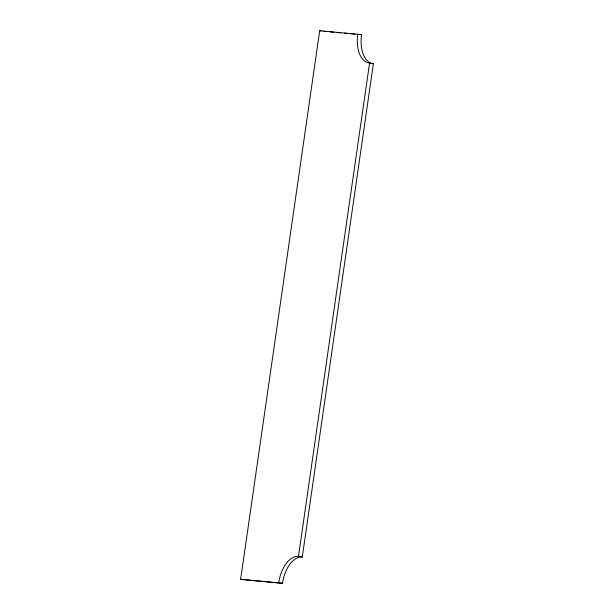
<?xml version="1.0" encoding="UTF-8"?>
<svg xmlns="http://www.w3.org/2000/svg" width="614" height="614" viewBox="0 0 614 614"><rect width="100%" height="100%" fill="white"/><g stroke="black" fill="none" stroke-linecap="round" stroke-linejoin="round"><path stroke-width="0.92" d="M240.634 579.324L319.694 30.7L361.585 34.676A27.968 15.787 -80.3 0 0 373.366 63.718L302.28 557.013A27.968 15.787 -80.3 0 0 282.524 583.3L240.634 579.324L282.524 583.3M278.733 582.648A27.968 15.787 -80.3 0 1 298.488 556.368L369.574 63.065A27.968 15.787 -80.3 0 1 357.793 34.031M323.486 31.352L326.341 31.598M330.155 31.928L333.962 32.266M336.817 32.511L340.632 32.849M344.439 33.179L347.301 33.425M351.108 33.762L354.915 34.092M357.778 34.346L361.585 34.676M319.694 30.7L321.206 30.961M369.574 63.065L373.366 63.718M298.488 556.368L302.28 557.013"/></g></svg>
